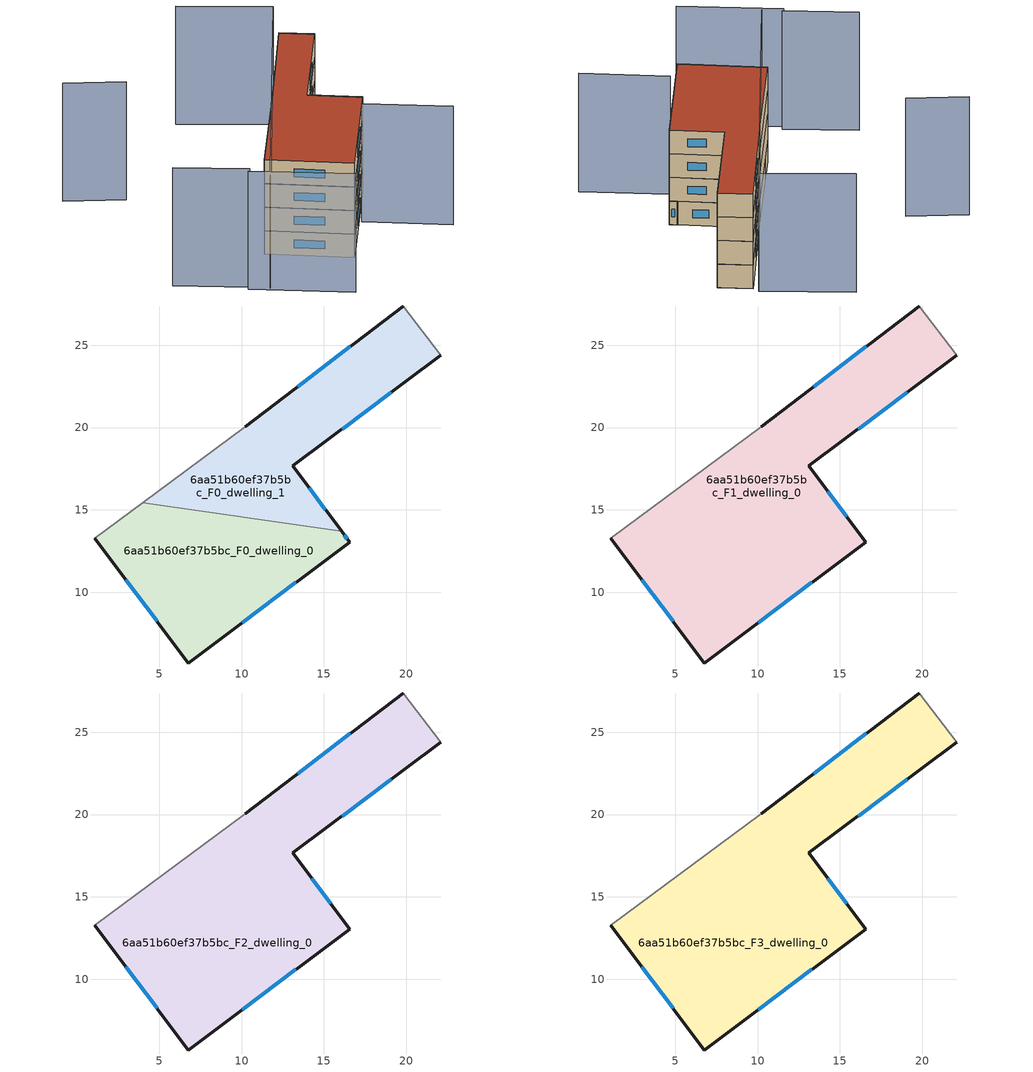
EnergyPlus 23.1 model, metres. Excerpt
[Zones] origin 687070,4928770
6aa51b60ef37b5bc_F0_dwelling_0
 floor ground (EU_floor_Construction): 16.56,13.04 16.08,13.69 3.99,15.44 1.07,13.29 6.76,5.7 z0
 wall outside (EU_wall_Construction): 16.08,13.69 16.56,13.04 6.76,5.7 1.07,13.29 z0:3
 wall adiabatic (EU_wall_Construction): 1.07,13.29 3.99,15.44 z0:3
 wall to 6aa51b60ef37b5bc_F0_dwelling_1 (EU_wall_Construction): 3.99,15.44 16.08,13.69 z0:3
 window (EU_Window_Construction): 16.24,13.48 16.4,13.26 / 13.3,10.6 10.02,8.15 / 4.86,8.23 2.97,10.76 z1:2
6aa51b60ef37b5bc_F0_dwelling_1
 floor ground (EU_floor_Construction): 16.08,13.69 13.1,17.67 22.09,24.39 19.81,27.38 10.21,20.04 3.99,15.44 z0
 wall outside (EU_wall_Construction): 10.21,20.04 19.81,27.38 / 22.09,24.39 13.1,17.67 16.08,13.69 z0:3
 wall adiabatic (EU_wall_Construction): 19.81,27.38 22.09,24.39 / 3.99,15.44 10.21,20.04 z0:3
 window (EU_Window_Construction): 13.41,22.49 16.61,24.94 / 19.1,22.15 16.1,19.91 / 14.1,16.35 15.09,15.02 z1:2
6aa51b60ef37b5bc_F1_dwelling_0
 floor to 6aa51b60ef37b5bc_F0_dwelling_0 (EU_floor_Construction): 16.56,13.04 16.08,13.69 3.99,15.44 1.07,13.29 6.75,5.7 z3
 floor to 6aa51b60ef37b5bc_F0_dwelling_1 (EU_floor_Construction): 16.08,13.69 13.1,17.67 22.09,24.39 19.8,27.38 10.21,20.04 3.99,15.44 z3
 wall outside (EU_wall_Construction): 10.21,20.04 19.81,27.38 / 22.09,24.39 13.1,17.67 16.56,13.04 6.76,5.7 1.07,13.29 z3:6
 wall adiabatic (EU_wall_Construction): 1.07,13.29 10.21,20.04 / 19.81,27.38 22.09,24.39 z3:6
 window (EU_Window_Construction): 13.41,22.49 16.61,24.94 / 19.1,22.15 16.1,19.91 / 14.26,16.13 15.41,14.59 / 13.3,10.6 10.02,8.15 / 4.86,8.23 2.97,10.76 z4:5
6aa51b60ef37b5bc_F2_dwelling_0
 floor to 6aa51b60ef37b5bc_F1_dwelling_0 (EU_floor_Construction): 16.56,13.04 13.1,17.67 22.09,24.39 19.8,27.38 10.21,20.04 1.07,13.29 6.75,5.7 z6
 wall outside (EU_wall_Construction): 10.21,20.04 19.81,27.38 / 22.09,24.39 13.1,17.67 16.56,13.04 6.76,5.7 1.07,13.29 z6:9
 wall adiabatic (EU_wall_Construction): 1.07,13.29 10.21,20.04 / 19.81,27.38 22.09,24.39 z6:9
 window (EU_Window_Construction): 13.41,22.49 16.61,24.94 / 19.1,22.15 16.1,19.91 / 14.26,16.13 15.41,14.59 / 13.3,10.6 10.02,8.15 / 4.86,8.23 2.97,10.76 z7:8
6aa51b60ef37b5bc_F3_dwelling_0
 floor to 6aa51b60ef37b5bc_F2_dwelling_0 (EU_floor_Construction): 16.56,13.04 13.1,17.67 22.09,24.39 19.8,27.38 10.21,20.04 1.07,13.29 6.75,5.7 z9
 wall outside (EU_wall_Construction): 10.21,20.04 19.81,27.38 / 22.09,24.39 13.1,17.67 16.56,13.04 6.76,5.7 1.07,13.29 z9:12
 wall adiabatic (EU_wall_Construction): 1.07,13.29 10.21,20.04 / 19.81,27.38 22.09,24.39 z9:12
 window (EU_Window_Construction): 13.41,22.49 16.61,24.94 / 19.1,22.15 16.1,19.91 / 14.26,16.13 15.41,14.59 / 13.3,10.6 10.02,8.15 / 4.86,8.23 2.97,10.76 z10:11
 roof outside (EU_roof_Construction): 19.81,27.38 22.09,24.39 13.1,17.67 16.56,13.04 6.76,5.7 1.07,13.29 10.21,20.04 z12
shading: 12.24,9.46 18.13,1.88 / -4.86,10.37 2.08,1.53 / -9.53,16.82 -4.45,10.52 / 13.22,35.94 19.81,28.11 / 19.81,28.11 -3.25,8.73 / -5.23,35.66 -0.71,30.78 z0:15
[Building]
EU S2 Campaign: North Axis=0; Terrain=City; Solar Distribution=FullExterior
[Site:Location]
Bologna: Latitude=44.5; Longitude=11.25; Time Zone=1; Elevation=37
[SizingPeriod:WeatherFileDays]
AnnualSizingPeriod: Begin Month=1; Begin Day of Month=1; End Month=12; End Day of Month=31; Day of Week for Start Day=Monday; Use Weather File Daylight Saving Period=No; Use Weather File Rain and Snow Indicators=No
[MATERIAL]
EU_InternalMass_Material: Roughness=MediumRough; Thickness=0.1; Conductivity=1; Density=1800; Specific Heat=900; Thermal Absorptance=0.9; Solar Absorptance=0.7; Visible Absorptance=0.7
[MATERIAL:NOMASS] Roughness=MediumRough; Thermal Absorptance=0.9; Solar Absorptance=0.7; Visible Absorptance=0.7
Name | Thermal Resistance
EU_wall_NoMass | 0.937881
EU_roof_NoMass | 0.548572
EU_floor_NoMass | 0.71348
[WINDOWMATERIAL:SIMPLEGLAZINGSYSTEM]
EU_Window_SimpleGlazing: UFactor=4.25633; Solar Heat Gain Coefficient=0.85; Visible Transmittance=0.85
[CONSTRUCTION]
EU_wall_Construction: EU_wall_NoMass
EU_roof_Construction: EU_roof_NoMass
EU_floor_Construction: EU_floor_NoMass
EU_InternalMass_Construction: EU_InternalMass_Material
EU_Window_Construction: EU_Window_SimpleGlazing
[ZONE] Type=1; Multiplier=1; Ceiling Height=autocalculate; Floor Area=autocalculate; Part of Total Floor Area=Yes
Name | Volume
6aa51b60ef37b5bc_F0_dwelling_0 | 235.777
6aa51b60ef37b5bc_F1_dwelling_0 | 471.562
6aa51b60ef37b5bc_F2_dwelling_0; 6aa51b60ef37b5bc_F3_dwelling_0 | 471.565
6aa51b60ef37b5bc_F0_dwelling_1 | 235.787
[INTERNALMASS] Construction=EU_InternalMass_Construction
Name | Zone or ZoneList | Surface Area
6aa51b60ef37b5bc_F0_dwelling_0_EU_InternalMass | 6aa51b60ef37b5bc_F0_dwelling_0 | 78.5921
6aa51b60ef37b5bc_F0_dwelling_1_EU_InternalMass | 6aa51b60ef37b5bc_F0_dwelling_1 | 78.5956
6aa51b60ef37b5bc_F1_dwelling_0_EU_InternalMass | 6aa51b60ef37b5bc_F1_dwelling_0 | 157.188
6aa51b60ef37b5bc_F2_dwelling_0_EU_InternalMass | 6aa51b60ef37b5bc_F2_dwelling_0 | 157.188
6aa51b60ef37b5bc_F3_dwelling_0_EU_InternalMass | 6aa51b60ef37b5bc_F3_dwelling_0 | 157.188
[OTHEREQUIPMENT] Fuel Type=Electricity; Design Level Calculation Method=Watts/Area; Power per Zone Floor Area=1; Fraction Latent=0; Fraction Radiant=0; Fraction Lost=0; Carbon Dioxide Generation Rate=0; EndUse Subcategory=EU_Step8_InternalGains
Name | Zone or ZoneList or Space or SpaceList | Schedule
EU_Step8_InternalGain_6aa51b60ef37b5bc_F0_dwelling_0_f000 | 6aa51b60ef37b5bc_F0_dwelling_0 | EU_Step8_GainSchedule_6aa51b60ef37b5bc_F0_dwelling_0_f000
EU_Step8_InternalGain_6aa51b60ef37b5bc_F0_dwelling_1_f000 | 6aa51b60ef37b5bc_F0_dwelling_1 | EU_Step8_GainSchedule_6aa51b60ef37b5bc_F0_dwelling_1_f000
EU_Step8_InternalGain_6aa51b60ef37b5bc_F1_dwelling_0_f000 | 6aa51b60ef37b5bc_F1_dwelling_0 | EU_Step8_GainSchedule_6aa51b60ef37b5bc_F1_dwelling_0_f000
EU_Step8_InternalGain_6aa51b60ef37b5bc_F2_dwelling_0_f000 | 6aa51b60ef37b5bc_F2_dwelling_0 | EU_Step8_GainSchedule_6aa51b60ef37b5bc_F2_dwelling_0_f000
EU_Step8_InternalGain_6aa51b60ef37b5bc_F3_dwelling_0_f000 | 6aa51b60ef37b5bc_F3_dwelling_0 | EU_Step8_GainSchedule_6aa51b60ef37b5bc_F3_dwelling_0_f000
[ZONEVENTILATION:DESIGNFLOWRATE] Schedule=EU_AlwaysOn; Design Flow Rate Calculation Method=AirChanges/Hour; Air Changes per Hour=0.687892; Ventilation Type=Natural; Fan Pressure Rise=0; Fan Total Efficiency=1; Constant Term Coefficient=1; Temperature Term Coefficient=0; Velocity Term Coefficient=0; Velocity Squared Term Coefficient=0; Minimum Indoor Temperature=-100; Maximum Indoor Temperature=100; Delta Temperature=-100; Minimum Outdoor Temperature=-100; Maximum Outdoor Temperature=100; Maximum Wind Speed=40
Name | Zone or ZoneList or Space or SpaceList
EU_ConstantAir_6aa51b60ef37b5bc_F0_dwelling_0 | 6aa51b60ef37b5bc_F0_dwelling_0
EU_ConstantAir_6aa51b60ef37b5bc_F0_dwelling_1 | 6aa51b60ef37b5bc_F0_dwelling_1
EU_ConstantAir_6aa51b60ef37b5bc_F1_dwelling_0 | 6aa51b60ef37b5bc_F1_dwelling_0
EU_ConstantAir_6aa51b60ef37b5bc_F2_dwelling_0 | 6aa51b60ef37b5bc_F2_dwelling_0
EU_ConstantAir_6aa51b60ef37b5bc_F3_dwelling_0 | 6aa51b60ef37b5bc_F3_dwelling_0
[HVACTEMPLATE:THERMOSTAT] Constant Heating Setpoint=20; Constant Cooling Setpoint=50
EU_HeatOnly_6aa51b60ef37b5bc_F0_dwelling_0; EU_HeatOnly_6aa51b60ef37b5bc_F0_dwelling_1; EU_HeatOnly_6aa51b60ef37b5bc_F1_dwelling_0; EU_HeatOnly_6aa51b60ef37b5bc_F2_dwelling_0; EU_HeatOnly_6aa51b60ef37b5bc_F3_dwelling_0
[HVACTEMPLATE:ZONE:IDEALLOADSAIRSYSTEM] System Availability Schedule=EU_AlwaysOn; Maximum Heating Supply Air Temperature=50; Minimum Cooling Supply Air Temperature=13; Maximum Heating Supply Air Humidity Ratio=0.0156; Minimum Cooling Supply Air Humidity Ratio=0.0077; Heating Limit=NoLimit; Cooling Limit=NoLimit; Heating Availability Schedule=EU_AlwaysOn; Cooling Availability Schedule=EU_CoolingOff; Dehumidification Control Type=ConstantSensibleHeatRatio; Cooling Sensible Heat Ratio=0.7; Dehumidification Setpoint=60; Humidification Control Type=None; Humidification Setpoint=30; Outdoor Air Method=None; Outdoor Air Flow Rate per Person=0.00944; Outdoor Air Flow Rate per Zone Floor Area=0; Outdoor Air Flow Rate per Zone=0; Demand Controlled Ventilation Type=None; Outdoor Air Economizer Type=NoEconomizer; Heat Recovery Type=None; Sensible Heat Recovery Effectiveness=0.7; Latent Heat Recovery Effectiveness=0.65
Name | Template Thermostat
6aa51b60ef37b5bc_F0_dwelling_0 | EU_HeatOnly_6aa51b60ef37b5bc_F0_dwelling_0
6aa51b60ef37b5bc_F0_dwelling_1 | EU_HeatOnly_6aa51b60ef37b5bc_F0_dwelling_1
6aa51b60ef37b5bc_F1_dwelling_0 | EU_HeatOnly_6aa51b60ef37b5bc_F1_dwelling_0
6aa51b60ef37b5bc_F2_dwelling_0 | EU_HeatOnly_6aa51b60ef37b5bc_F2_dwelling_0
6aa51b60ef37b5bc_F3_dwelling_0 | EU_HeatOnly_6aa51b60ef37b5bc_F3_dwelling_0
[SIZING:ZONE] Zone Cooling Design Supply Air Temperature Input Method=SupplyAirTemperature; Zone Cooling Design Supply Air Temperature=13; Zone Heating Design Supply Air Temperature Input Method=SupplyAirTemperature; Zone Heating Design Supply Air Temperature=50; Zone Cooling Design Supply Air Humidity Ratio=0.008; Zone Heating Design Supply Air Humidity Ratio=0.008; Cooling Design Air Flow Method=DesignDay; Cooling Design Air Flow Rate=0; Cooling Minimum Air Flow per Zone Floor Area=0.000762; Cooling Minimum Air Flow=0; Cooling Minimum Air Flow Fraction=0.2; Heating Design Air Flow Method=DesignDay; Heating Design Air Flow Rate=0; Heating Maximum Air Flow per Zone Floor Area=0.002032; Heating Maximum Air Flow=0.141576; Heating Maximum Air Flow Fraction=0.3; Account for Dedicated Outdoor Air System=No; Dedicated Outdoor Air System Control Strategy=NeutralSupplyAir; Dedicated Outdoor Air Low Setpoint Temperature for Design=autosize; Dedicated Outdoor Air High Setpoint Temperature for Design=autosize; Zone Load Sizing Method=Sensible Load Only No Latent Load; Zone Latent Cooling Design Supply Air Humidity Ratio Input Method=HumidityRatioDifference; Zone Cooling Design Supply Air Humidity Ratio Difference=0.005; Zone Latent Heating Design Supply Air Humidity Ratio Input Method=HumidityRatioDifference; Zone Humidification Design Supply Air Humidity Ratio Difference=0.005
6aa51b60ef37b5bc_F0_dwelling_0; 6aa51b60ef37b5bc_F0_dwelling_1; 6aa51b60ef37b5bc_F1_dwelling_0; 6aa51b60ef37b5bc_F2_dwelling_0; 6aa51b60ef37b5bc_F3_dwelling_0
[SCHEDULE:CONSTANT]
Name | Hourly Value
EU_AlwaysOn | 1
EU_CoolingOff | 0
[SCHEDULE:FILE] Column Number=1; Rows to Skip at Top=0; Number of Hours of Data=8760; Column Separator=Comma; Interpolate to Timestep=No; Minutes per Item=60; Adjust Schedule for Daylight Savings=Yes
Name | File
EU_Step8_GainSchedule_6aa51b60ef37b5bc_F0_dwelling_0_f000 | ../../schedules/6aa51b60ef37b5bc/6aa51b60ef37b5bc_F0_dwelling_0_f000_gain.csv
EU_Step8_GainSchedule_6aa51b60ef37b5bc_F0_dwelling_1_f000 | ../../schedules/6aa51b60ef37b5bc/6aa51b60ef37b5bc_F0_dwelling_1_f000_gain.csv
EU_Step8_GainSchedule_6aa51b60ef37b5bc_F1_dwelling_0_f000 | ../../schedules/6aa51b60ef37b5bc/6aa51b60ef37b5bc_F1_dwelling_0_f000_gain.csv
EU_Step8_GainSchedule_6aa51b60ef37b5bc_F2_dwelling_0_f000 | ../../schedules/6aa51b60ef37b5bc/6aa51b60ef37b5bc_F2_dwelling_0_f000_gain.csv
EU_Step8_GainSchedule_6aa51b60ef37b5bc_F3_dwelling_0_f000 | ../../schedules/6aa51b60ef37b5bc/6aa51b60ef37b5bc_F3_dwelling_0_f000_gain.csv
